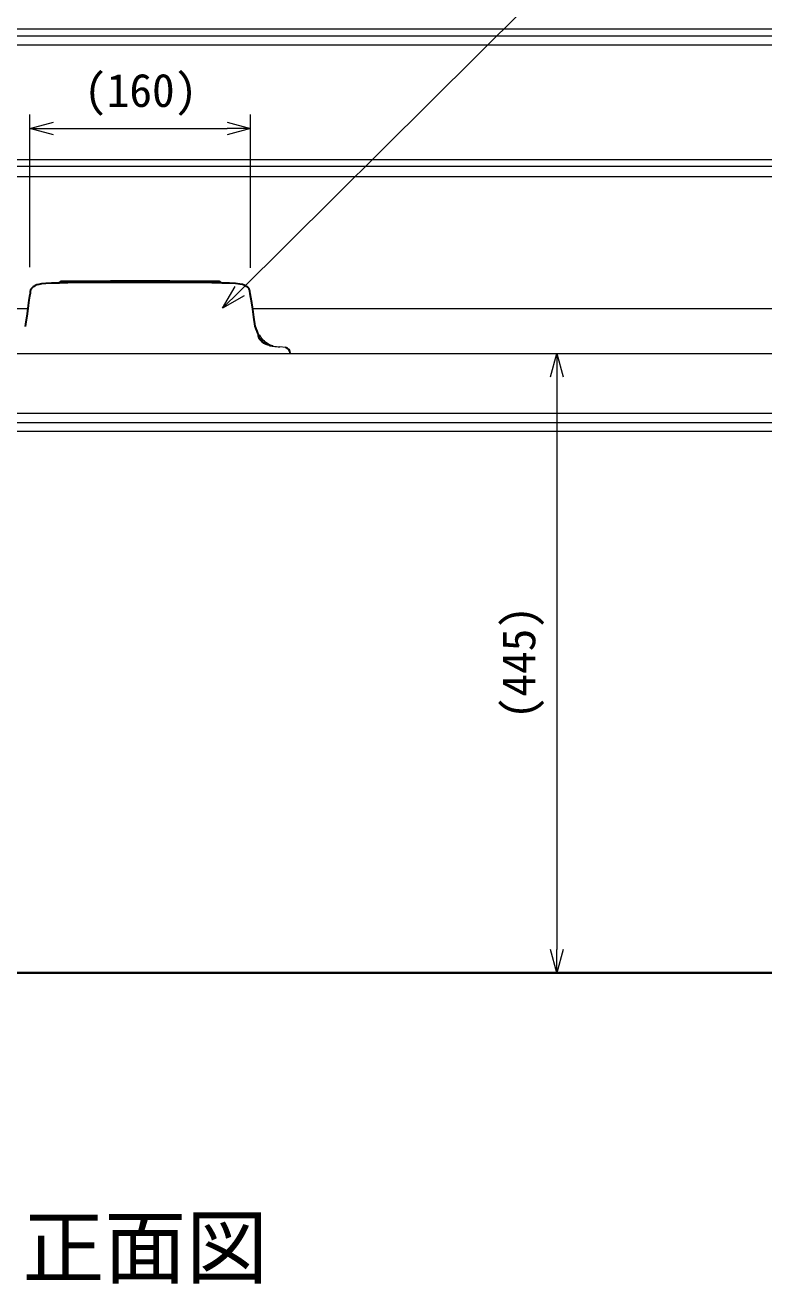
# Model space of a CAD drawing. Units: millimetres, scale not verified. Extents: x -2100 to 2100, y -1485 to 1485.
# Drawn here: x -685 to -152, y -55 to 853 of the extents above; entities that cross this region are included whole.
import ezdxf
from ezdxf.enums import TextEntityAlignment as Align

# ---------------------------------------------------------------- set-up
doc = ezdxf.new("R2010")
doc.units = ezdxf.units.MM
doc.header["$LTSCALE"] = 5
for name, color, linetype, lineweight in [('0-7_D-STR-GL', 1, 'Continuous', 40), ('0-A_D-STR', 1, 'Continuous', 18), ('0-D_D-STR-HTXT', 7, 'Continuous', 13), ('0-E_0', 7, 'Continuous', 18), ('0-F_AM_5', 7, 'Continuous', 13)]:
    doc.layers.add(name, color=color, linetype=linetype, lineweight=lineweight)
doc.layers.add('0-9_D-STR-TXT', color=7, linetype='Continuous')
doc.styles.add('ＭＳ ゴシック', font='')
doc.styles.get('ＭＳ ゴシック').set_extended_font_data('MS Gothic')

# ---------------------------------------------------------------- blocks, each defined once
blk = doc.blocks.new('_Open30')
at = {"layer": '0-E_0'}
blk.add_line((0, 0), (-5, 0), dxfattribs=at)
blk.add_lwpolyline([(-5, 1.34), (0, 0), (-5, -1.34)], dxfattribs=at)

msp = doc.modelspace()

# ---------------------------------------------------------------- linework, layer by layer
at = {"layer": '0-7_D-STR-GL'}
msp.add_line((328.072, 169.123), (-1836.819, 169.123), dxfattribs=at)
at = {"layer": '0-A_D-STR', "lineweight": 9}
for p, q in [((-1202.111, 850.302), (-2.111, 850.302)), ((-1202.111, 845.257), (-2.111, 845.257)), ((-1202.111, 838.831), (-2.111, 838.831)), ((-1202.111, 756.166), (-2.111, 756.166)), ((-1202.111, 751.37), (-2.111, 751.37)), ((-1202.111, 743.731), (-2.111, 743.731))]:
    msp.add_line(p, q, dxfattribs=at)
at = {"layer": '0-A_D-STR', "color": 120, "lineweight": 9}
msp.add_line((-659.294, 667.822), (-659.706, 667.831), dxfattribs=at)
at = {"layer": '0-A_D-STR', "color": 120, "lineweight": 30}
for p, q in [((-542.79, 666.953), (-543.072, 666.956)), ((-516.627, 629.502), (-516.554, 629.448)), ((-506.159, 621.374), (-506.423, 621.419)), ((-493.932, 616.196), (-493.939, 616.419))]:
    msp.add_line(p, q, dxfattribs=at)
at = {"layer": '0-A_D-STR', "color": 120}
msp.add_line((-497.27, 620.492), (-501.262, 620.932), dxfattribs=at)
at = {"layer": '0-A_D-STR'}
for p, q in [((-40.176, 572.854), (-1164.047, 572.854)), ((-40.176, 566.176), (-1164.047, 566.176)), ((-40.176, 559.817), (-1164.047, 559.817))]:
    msp.add_line(p, q, dxfattribs=at)
for points in [[(-683.283, 648.349), (-1202.111, 648.349), (-1202.111, 925.423), (-2.111, 925.423), (-2.111, 648.349), (-520.965, 648.349)], [(-1202.176, 577.502), (-1202.176, 616.196), (-2.111, 616.196), (-2.111, 577.502)]]:
    msp.add_lwpolyline(points, dxfattribs=at)
at = {"layer": '0-A_D-STR', "color": 120, "lineweight": 30}
for points in [[(-661.133, 666.954), (-666.138, 666.874), (-670.258, 666.667), (-673.44, 666.301), (-675.262, 665.944), (-676.722, 665.53), (-677.917, 665.061), (-678.875, 664.552), (-679.275, 664.287), (-679.627, 664.019), (-679.93, 663.754), (-680.188, 663.494), (-680.408, 663.241), (-680.593, 662.995), (-680.75, 662.758), (-680.882, 662.529), (-681.233, 661.675), (-681.431, 660.803), (-681.64, 659.507), (-681.955, 657.434), (-682.385, 654.533), (-682.926, 650.82), (-683.813, 644.67), (-684.88, 637.233), (-685.125, 635.521)], [(-660.335, 666.963), (-660.922, 666.958), (-661.141, 666.956), (-661.433, 666.953)], [(-661.165, 666.953), (-661.068, 666.958), (-660.961, 666.96)], [(-659.706, 667.834), (-659.879, 667.708), (-660.046, 667.552), (-660.385, 667.224), (-660.551, 667.094), (-660.705, 667.008), (-660.842, 666.967), (-660.959, 666.96)], [(-543.263, 666.96), (-543.38, 666.967), (-543.517, 667.008), (-543.672, 667.094), (-543.838, 667.224), (-544.177, 667.552), (-544.343, 667.708), (-544.517, 667.834)], [(-543.261, 666.96), (-543.154, 666.958), (-543.057, 666.953)], [(-519.079, 635.372), (-519.156, 635.911), (-520.093, 642.393), (-520.912, 647.997), (-521.611, 652.684), (-522.187, 656.413), (-522.64, 659.166), (-522.978, 660.986), (-523.228, 662.047), (-523.365, 662.47), (-523.496, 662.765), (-523.695, 663.081), (-523.8, 663.221), (-523.925, 663.373), (-524.074, 663.536), (-524.248, 663.712), (-524.451, 663.897), (-524.686, 664.092), (-524.957, 664.294), (-525.269, 664.503), (-526.029, 664.929), (-527.018, 665.358), (-528.368, 665.792), (-530.172, 666.195), (-533.42, 666.619), (-537.74, 666.863), (-543.089, 666.954)], [(-506.423, 621.419), (-506.614, 621.452), (-508.279, 621.796), (-509.932, 622.261), (-511.486, 622.862), (-512.873, 623.6), (-514.056, 624.462), (-515.021, 625.424), (-515.521, 626.07), (-515.958, 626.764), (-516.324, 627.498), (-516.528, 628.008), (-516.682, 628.492), (-516.782, 628.929), (-516.818, 629.281), (-516.789, 629.472), (-516.697, 629.53), (-516.627, 629.502)], [(-516.554, 629.448), (-516.54, 629.436), (-516.331, 629.207), (-516.096, 628.902), (-515.795, 628.486), (-515.506, 628.084), (-515.145, 627.592)]]:
    msp.add_lwpolyline(points, dxfattribs=at)
at = {"layer": '0-A_D-STR', "color": 120, "lineweight": 9}
for points in [[(-661.183, 666.941), (-661.192, 666.948), (-661.165, 666.953)], [(-543.04, 666.941), (-543.11, 666.93), (-543.247, 666.919), (-543.445, 666.907), (-543.696, 666.897), (-543.993, 666.89), (-544.323, 666.887), (-544.679, 666.888), (-544.908, 666.89), (-546.734, 666.908), (-550.395, 666.941), (-557.744, 666.995), (-572.503, 667.067), (-587.301, 667.103), (-602.111, 667.113), (-616.921, 667.103), (-631.719, 667.067), (-647.472, 666.989), (-654.372, 666.937), (-657.398, 666.909), (-658.189, 666.901), (-658.98, 666.894), (-659.899, 666.887), (-660.229, 666.89), (-660.527, 666.897), (-660.778, 666.907), (-660.976, 666.919), (-661.113, 666.93), (-661.183, 666.941)], [(-659.294, 667.825), (-657.902, 667.838), (-656.51, 667.852), (-654.318, 667.871), (-650.395, 667.902), (-643.371, 667.948), (-630.786, 668.005), (-616.454, 668.038), (-602.111, 668.047)], [(-602.111, 668.047), (-587.769, 668.038), (-573.437, 668.005), (-557.428, 667.927), (-550.415, 667.875), (-547.34, 667.848), (-546.134, 667.837), (-544.929, 667.825)], [(-544.929, 667.825), (-544.877, 667.824), (-544.834, 667.824), (-544.745, 667.825), (-544.668, 667.825), (-544.604, 667.827), (-544.557, 667.829), (-544.527, 667.831), (-544.517, 667.834), (-544.517, 667.834)], [(-543.057, 666.953), (-543.031, 666.948), (-543.04, 666.941)]]:
    msp.add_lwpolyline(points, dxfattribs=at)
at = {"layer": '0-A_D-STR', "color": 120, "lineweight": 30}
for centre, radius, start, end in [((-659.196, 666.974), 1, 90.57789, 120.56615), ((-602.105, -6739.846), 7408.05, 89.55845, 90.44165), ((-545.026, 666.974), 1, 59.43357, 89.42212), ((-495.144, 641.662), 24.694, 194.70044, 209.71347), ((-500.129, 638.817), 18.737, 216.7814, 246.21742), ((-498.048, 616.458), 4.109, 359.48192, 79.08669)]:
    msp.add_arc(centre, radius, start, end, dxfattribs=at)
at = {"layer": '0-A_D-STR', "color": 120}
msp.add_arc((-495.404, 713.084), 92.338, 263.31142, 266.3627, dxfattribs=at)
at = {"layer": '0-A_D-STR', "color": 120, "lineweight": 9}
for centre, major_axis, start_param, end_param in [((-659.196, 666.974), (-0.01, 1), 0.0064778, 0.5509577), ((-545.026, 666.974), (-0.01, -1), 2.5906357, 3.1375379)]:
    msp.add_ellipse(centre, major_axis=major_axis, ratio=0.169472, start_param=start_param, end_param=end_param, dxfattribs=at)
at = {"layer": '0-D_D-STR-HTXT'}
msp.add_lwpolyline([(-530.296, 661.078), (-187.043, 1001.922), (-162.043, 1001.922)], dxfattribs=at)
at = {"layer": '0-F_AM_5'}
for p, q in [((-681.798, 678.471), (-681.798, 788.471)), ((-522.413, 677.79), (-522.413, 788.471)), ((-664.798, 778.471), (-539.413, 778.471)), ((-401.364, 616.196), (-291.364, 616.196)), ((-301.364, 599.196), (-301.364, 186.123)), ((-401.364, 169.123), (-291.364, 169.123))]:
    msp.add_line(p, q, dxfattribs=at)

# ---------------------------------------------------------------- block references
at = {"layer": '0-D_D-STR-HTXT', "xscale": 3.5, "yscale": 3.5, "rotation": 224.7983}
msp.add_blockref('_Open30', (-542.713, 648.747), dxfattribs=at)
at = {"layer": '0-F_AM_5', "xscale": 3.4, "yscale": 3.4}
for p, rotation in [((-681.798, 778.471), 180), ((-301.364, 616.196), 90), ((-301.364, 169.123), 270)]:
    msp.add_blockref('_Open30', p, dxfattribs=dict(at, rotation=rotation))
msp.add_blockref('_Open30', (-522.413, 778.471), dxfattribs=at)

# ---------------------------------------------------------------- texts
at = {"layer": '0-9_D-STR-TXT', "style": 'ＭＳ ゴシック'}
msp.add_text('正面図', height=43.29, dxfattribs=at).set_placement((-687.073, -63.471), align=Align.BOTTOM_LEFT)
at = {"layer": '0-F_AM_5', "style": 'ＭＳ ゴシック'}
msp.add_text('(160)', height=24.05, dxfattribs=at).set_placement((-642.655, 786.776), align=Align.BOTTOM_LEFT)
msp.add_text('(445)', height=24.05, rotation=90, dxfattribs=at).set_placement((-309.669, 352.109), align=Align.BOTTOM_LEFT)

doc.saveas('drawing.dxf')
